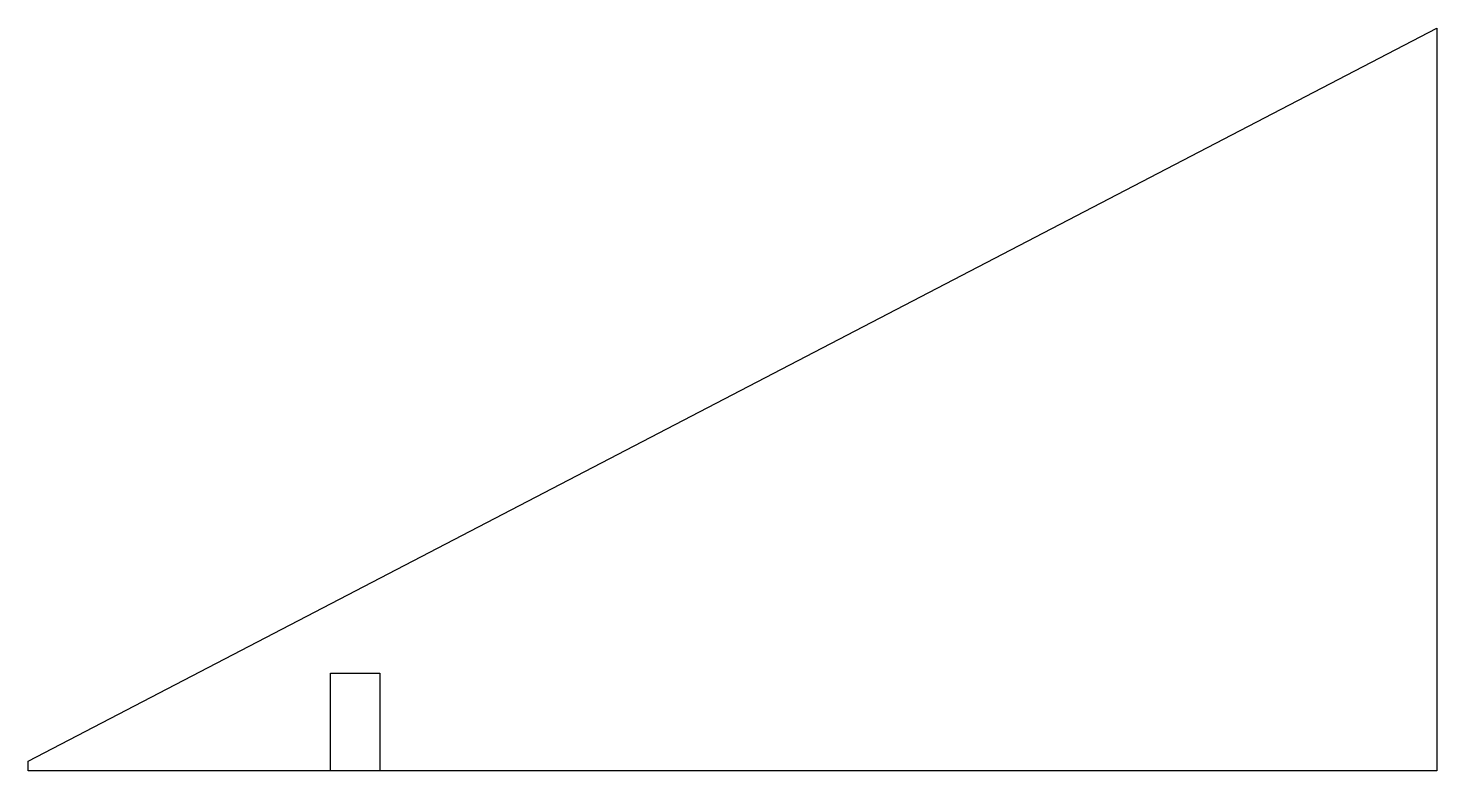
# Model space of a CAD drawing. Header units: millimetres. Extents: x -145 to 145, y -77 to 77.
import ezdxf

# ---------------------------------------------------------------- set-up
doc = ezdxf.new("R2010")
doc.units = ezdxf.units.MM
doc.layers.get('0').update_dxf_attribs({"linetype": 'CONTINUOUS'})

msp = doc.modelspace()

# ---------------------------------------------------------------- linework, layer by layer
for points in [[(-145.43, -74.71), (145.43, 76.71), (145.43, -76.71), (-145.43, -76.71)], [(-72.83, -76.71), (-83.03, -76.71), (-83.03, -56.51), (-72.83, -56.51)]]:
    msp.add_lwpolyline(points, close=True)

doc.saveas('drawing.dxf')
